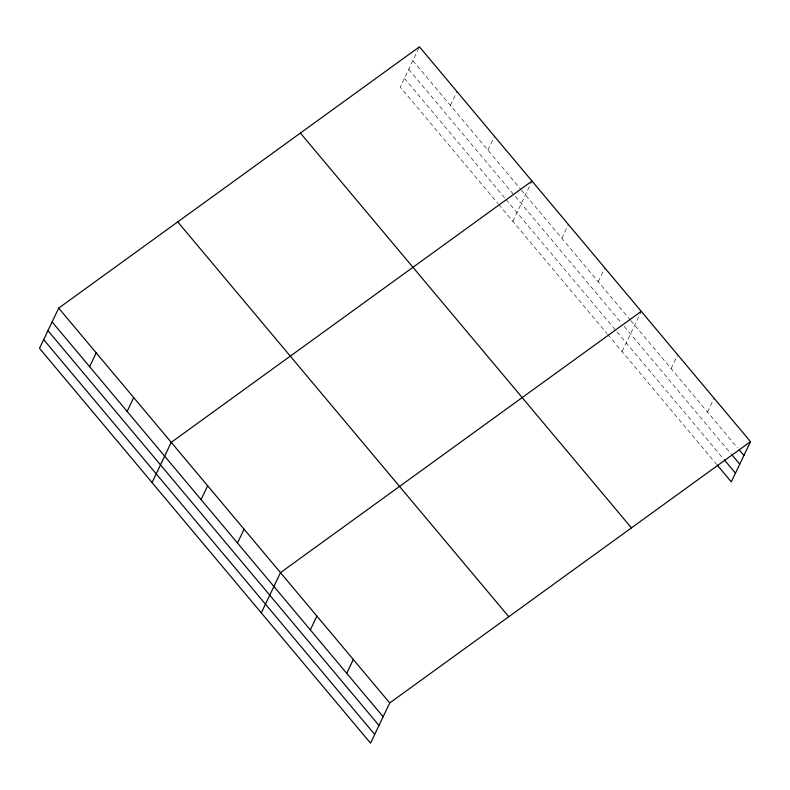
<?xml version="1.0" encoding="UTF-8"?>
<svg xmlns="http://www.w3.org/2000/svg" width="790" height="790" viewBox="0 0 790 790"><rect width="100%" height="100%" fill="white"/><g stroke="black" fill="none" stroke-linecap="round" stroke-linejoin="round"><path stroke-width="0.59" stroke-dasharray="3.95 2.96" d="M418.947 47.904L400.273 87.058L497.976 203.583M450.389 105.386L456.976 91.581M487.904 150.139L494.491 136.334M512.829 221.299L531.502 182.144M561.838 238.313L568.425 224.508M598.257 281.744L604.844 267.938M622.076 351.59L641.253 311.369M671.085 368.604L677.672 354.799M707.504 412.034L714.081 398.229M412.874 60.642L520.738 189.294M521.519 190.222L629.916 319.516M630.716 320.454L737.583 447.92M408.716 69.362L621.009 322.567M624.179 326.339L731.046 453.796M404.431 78.338L505.264 198.596M506.044 199.534L723.601 459M498.757 204.521L607.026 333.647M607.826 334.595L716.273 463.947"/><path stroke-width="1.19" d="M58.687 308.12L39.5 348.341L370.55 743.163L389.727 702.942L750.5 441.659L419.451 46.837L58.687 308.12L389.727 702.942M89.616 366.669L96.202 352.863M127.131 411.422L133.717 397.607M152.055 482.581L171.242 442.361L532.006 181.078M201.065 499.596L207.651 485.791M237.484 543.026L244.071 529.221M261.302 612.872L280.48 572.651L641.253 311.369M310.312 629.887L316.899 616.082M346.731 673.317L353.318 659.512M750.5 441.659L731.313 481.88L717.063 464.885M739.163 449.806L743.913 455.475M731.836 454.744L739.756 464.184M724.39 459.948L735.47 473.171M300.397 133.056L631.447 527.888M177.74 221.891L508.78 616.723M52.101 321.925L383.14 716.747M47.943 330.645L378.983 725.467M43.657 339.621L374.707 734.443"/></g></svg>
